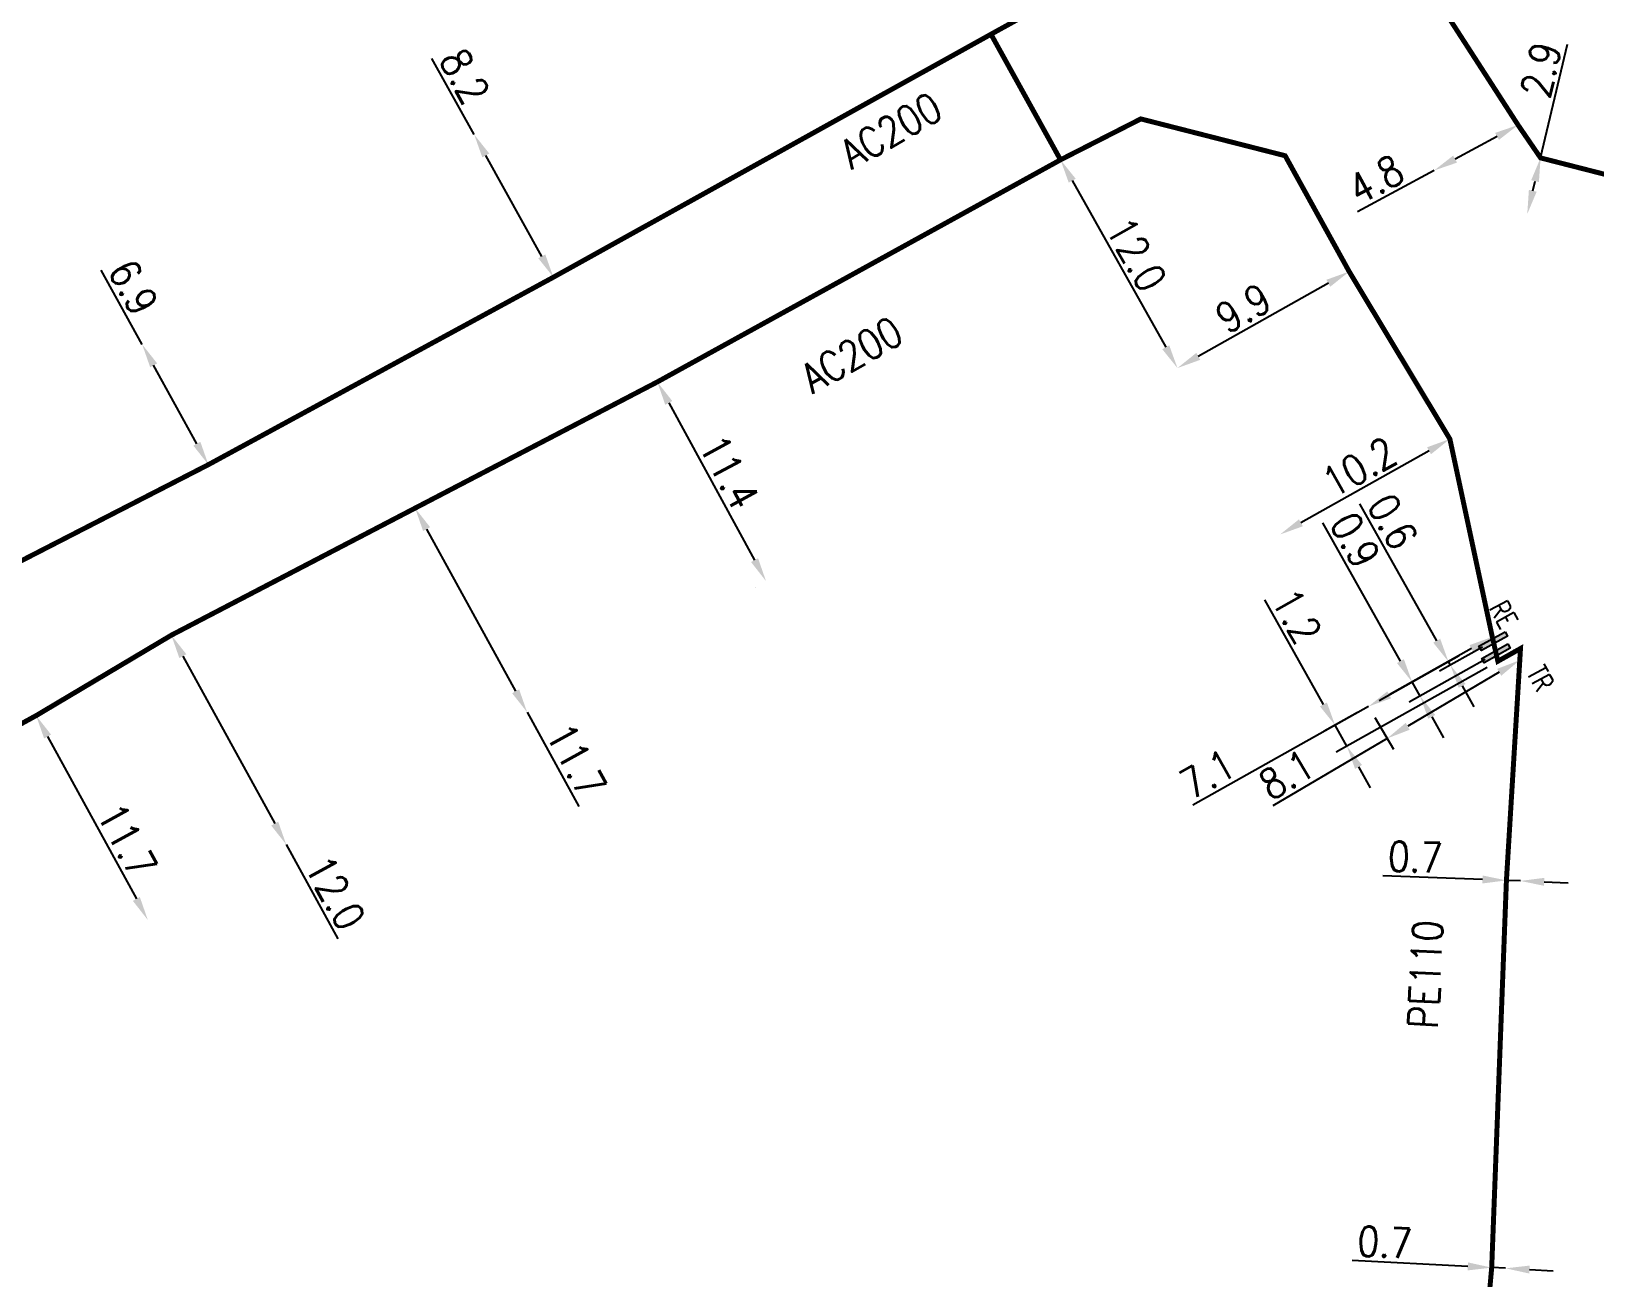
# Model space of a CAD drawing. Header units: millimetres. Extents: x 150998 to 151977, y 126997 to 128005.
# Drawn here: x 151486.2 to 151564.8, y 127257.4 to 127320 of the extents above; entities that cross this region are included whole.
import ezdxf
from ezdxf.enums import TextEntityAlignment as Align

# ---------------------------------------------------------------- set-up
doc = ezdxf.new("R2010")
doc.units = ezdxf.units.MM
doc.header["$PDMODE"] = 34
doc.linetypes.add('L_100_AP', pattern=[14, 10, -1.5, 1, -1.5])
doc.linetypes.add('L_100_PE', pattern=[14, 10, -1.5, 1, -1.5])
doc.layers.get('0').update_dxf_attribs({"linetype": 'CONTINUOUS'})
doc.layers.get('DEFPOINTS').update_dxf_attribs({"linetype": 'CONTINUOUS'})
doc.layers.add('L_140', color=3, linetype='CONTINUOUS')
doc.layers.add('L_340', color=7, linetype='CONTINUOUS')
doc.styles.get("Standard").update_dxf_attribs({"font": 'romans.shx', "width": 0.85})
doc.dimstyles.get("Standard").update_dxf_attribs({"dimtxt": 1.5, "dimasz": 1.2, "dimexe": 0.625, "dimexo": 0.625, "dimgap": 0.25, "dimtad": 1, "dimdec": 1, "dimzin": 0, "dimdsep": 46, "dimtxsty": 'Standard', "dimcen": -0.5, "dimadec": 0, "dimazin": 0, "dimtfac": 1, "dimtdec": 1, "dimtmove": 0, "dimatfit": 3, "dimfxl": 0, "dimtolj": 1, "dimtzin": 0, "dimarcsym": 0})

# ---------------------------------------------------------------- blocks, each defined once
blk = doc.blocks.new('*D724')
at = {"layer": 'DEFPOINTS', "color": 0, "linetype": 'Continuous', "transparency": 16777216}
for p in [(151559.617, 127257.861), (151560.316, 127257.826), (151560.316, 127257.826)]:
    blk.add_point(p, dxfattribs=at)
at = {"layer": 'L_140', "color": 0, "linetype": 'Continuous', "lineweight": -2, "transparency": 16777216}
for p, q in [((151558.418, 127257.922), (151552.607, 127258.218)), ((151560.316, 127257.826), (151559.617, 127257.861)), ((151561.514, 127257.765), (151562.713, 127257.704))]:
    blk.add_line(p, q, dxfattribs=at)
at = {"layer": 'L_140', "color": 0, "linetype": 'Continuous', "transparency": 16777216}
for points in [[(151558.428, 127258.122), (151558.408, 127257.722), (151559.617, 127257.861)], [(151561.524, 127257.964), (151561.504, 127257.565), (151560.316, 127257.826)]]:
    blk.add_solid(points, dxfattribs=at)
at = {"layer": 'L_140', "color": 0, "linetype": 'Continuous', "transparency": 16777216, "insert": (151554.242, 127259.136), "char_height": 1.5, "attachment_point": 5, "rotation": 357.08844}
blk.add_mtext('\\A1;0.7', dxfattribs=at)
blk = doc.blocks.new('*D725')
at = {"layer": 'DEFPOINTS', "color": 0, "linetype": 'Continuous', "transparency": 16777216}
for p in [(151560.357, 127277.317), (151561.056, 127277.29), (151561.056, 127277.29)]:
    blk.add_point(p, dxfattribs=at)
at = {"layer": 'L_140', "color": 0, "linetype": 'Continuous', "lineweight": -2, "transparency": 16777216}
for p, q in [((151559.157, 127277.362), (151554.151, 127277.553)), ((151561.056, 127277.29), (151560.357, 127277.317)), ((151562.255, 127277.244), (151563.454, 127277.199))]:
    blk.add_line(p, q, dxfattribs=at)
at = {"layer": 'L_140', "color": 0, "linetype": 'Continuous', "transparency": 16777216}
for points in [[(151559.165, 127277.562), (151559.15, 127277.162), (151560.357, 127277.317)], [(151562.263, 127277.444), (151562.248, 127277.045), (151561.056, 127277.29)]]:
    blk.add_solid(points, dxfattribs=at)
at = {"layer": 'L_140', "color": 0, "linetype": 'Continuous', "transparency": 16777216, "insert": (151555.774, 127278.492), "char_height": 1.5, "attachment_point": 5, "rotation": 357.82226}
blk.add_mtext('\\A1;0.7', dxfattribs=at)
blk = doc.blocks.new('*D728')
at = {"layer": 'DEFPOINTS', "color": 0, "linetype": 'Continuous', "transparency": 16777216}
for p in [(151557.515, 127299.493), (151548.982, 127294.696), (151548.982, 127294.696)]:
    blk.add_point(p, dxfattribs=at)
at = {"layer": 'L_140', "color": 0, "linetype": 'Continuous', "lineweight": -2, "transparency": 16777216}
blk.add_line((151556.469, 127298.905), (151550.028, 127295.284), dxfattribs=at)
at = {"layer": 'L_140', "color": 0, "linetype": 'Continuous', "transparency": 16777216}
for points in [[(151556.371, 127299.079), (151556.567, 127298.73), (151557.515, 127299.493)], [(151549.93, 127295.458), (151550.126, 127295.109), (151548.982, 127294.696)]]:
    blk.add_solid(points, dxfattribs=at)
at = {"layer": 'L_140', "color": 0, "linetype": 'Continuous', "transparency": 16777216, "insert": (151552.957, 127298.078), "char_height": 1.5, "attachment_point": 5, "rotation": 29.34532}
blk.add_mtext('\\A1;10.2', dxfattribs=at)
blk = doc.blocks.new('*D729')
at = {"layer": 'DEFPOINTS', "color": 0, "linetype": 'Continuous', "transparency": 16777216}
for p in [(151559.646, 127289.55), (151553.417, 127286.05), (151553.417, 127286.05)]:
    blk.add_point(p, dxfattribs=at)
at = {"layer": 'L_140', "color": 0, "linetype": 'Continuous', "lineweight": -2, "transparency": 16777216}
for p, q in [((151558.6, 127288.962), (151554.463, 127286.638)), ((151553.417, 127286.05), (151544.6, 127281.097))]:
    blk.add_line(p, q, dxfattribs=at)
at = {"layer": 'L_140', "color": 0, "linetype": 'Continuous', "transparency": 16777216}
for points in [[(151558.502, 127289.137), (151558.698, 127288.788), (151559.646, 127289.55)], [(151554.365, 127286.812), (151554.561, 127286.464), (151553.417, 127286.05)]]:
    blk.add_solid(points, dxfattribs=at)
at = {"layer": 'L_140', "color": 0, "linetype": 'Continuous', "transparency": 16777216, "insert": (151545.334, 127282.656), "char_height": 1.5, "attachment_point": 5, "rotation": 29.32812}
blk.add_mtext('\\A1;7.1', dxfattribs=at)
blk = doc.blocks.new('*D730')
at = {"layer": 'DEFPOINTS', "color": 0, "linetype": 'Continuous', "transparency": 16777216}
for p in [(151552.453, 127307.906), (151543.822, 127303.057), (151543.822, 127303.057)]:
    blk.add_point(p, dxfattribs=at)
at = {"layer": 'L_140', "color": 0, "linetype": 'Continuous', "lineweight": -2, "transparency": 16777216}
blk.add_line((151551.406, 127307.318), (151544.868, 127303.645), dxfattribs=at)
at = {"layer": 'L_140', "color": 0, "linetype": 'Continuous', "transparency": 16777216}
for points in [[(151551.308, 127307.493), (151551.504, 127307.144), (151552.453, 127307.906)], [(151544.77, 127303.819), (151544.966, 127303.47), (151543.822, 127303.057)]]:
    blk.add_solid(points, dxfattribs=at)
at = {"layer": 'L_140', "color": 0, "linetype": 'Continuous', "transparency": 16777216, "insert": (151547.131, 127306.063), "char_height": 1.5, "attachment_point": 5, "rotation": 29.3281}
blk.add_mtext('\\A1;9.9', dxfattribs=at)
blk = doc.blocks.new('*D731')
at = {"layer": 'DEFPOINTS', "color": 0, "linetype": 'Continuous', "transparency": 16777216}
for p in [(151537.944, 127313.519), (151543.822, 127303.057), (151543.822, 127303.057)]:
    blk.add_point(p, dxfattribs=at)
at = {"layer": 'L_140', "color": 0, "linetype": 'Continuous', "lineweight": -2, "transparency": 16777216}
blk.add_line((151538.532, 127312.473), (151543.234, 127304.103), dxfattribs=at)
at = {"layer": 'L_140', "color": 0, "linetype": 'Continuous', "transparency": 16777216}
for points in [[(151538.706, 127312.571), (151538.357, 127312.375), (151537.944, 127313.519)], [(151543.408, 127304.201), (151543.059, 127304.005), (151543.822, 127303.057)]]:
    blk.add_solid(points, dxfattribs=at)
at = {"layer": 'L_140', "color": 0, "linetype": 'Continuous', "transparency": 16777216, "insert": (151541.755, 127308.776), "char_height": 1.5, "attachment_point": 5, "rotation": 299.3281}
blk.add_mtext('\\A1;12.0', dxfattribs=at)
blk = doc.blocks.new('*D732')
at = {"layer": 'DEFPOINTS', "color": 0, "linetype": 'Continuous', "transparency": 16777216}
for p in [(151559.927, 127288.327), (151553.417, 127286.05), (151551.746, 127285.112)]:
    blk.add_point(p, dxfattribs=at)
at = {"layer": 'L_140', "color": 0, "linetype": 'Continuous', "lineweight": -2, "transparency": 16777216}
for p, q in [((151551.158, 127286.158), (151548.209, 127291.407)), ((151559.382, 127288.021), (151551.791, 127283.756)), ((151552.872, 127285.744), (151551.201, 127284.806)), ((151552.336, 127284.062), (151551.746, 127285.112)), ((151552.923, 127283.016), (151553.511, 127281.97))]:
    blk.add_line(p, q, dxfattribs=at)
at = {"layer": 'L_140', "color": 0, "linetype": 'Continuous', "transparency": 16777216}
for points in [[(151551.333, 127286.256), (151550.984, 127286.06), (151551.746, 127285.112)], [(151553.098, 127283.114), (151552.749, 127282.918), (151552.336, 127284.062)]]:
    blk.add_solid(points, dxfattribs=at)
at = {"layer": 'L_140', "color": 0, "linetype": 'Continuous', "transparency": 16777216, "insert": (151549.813, 127290.594), "char_height": 1.5, "attachment_point": 5, "rotation": 299.32812}
blk.add_mtext('\\A1;1.2', dxfattribs=at)
blk = doc.blocks.new('*D733')
at = {"layer": 'DEFPOINTS', "color": 0, "linetype": 'Continuous', "transparency": 16777216}
for p in [(151561.029, 127288.382), (151553.424, 127286.038), (151554.362, 127284.448)]:
    blk.add_point(p, dxfattribs=at)
at = {"layer": 'L_140', "color": 0, "linetype": 'Continuous', "lineweight": -2, "transparency": 16777216}
for p, q in [((151560.711, 127288.921), (151560.711, 127288.921)), ((151559.995, 127287.772), (151555.395, 127285.058)), ((151553.742, 127285.499), (151554.68, 127283.91)), ((151554.362, 127284.448), (151548.618, 127281.059))]:
    blk.add_line(p, q, dxfattribs=at)
at = {"layer": 'L_140', "color": 0, "linetype": 'Continuous', "transparency": 16777216}
for points in [[(151559.894, 127287.945), (151560.097, 127287.6), (151561.029, 127288.382)], [(151555.294, 127285.23), (151555.497, 127284.886), (151554.362, 127284.448)]]:
    blk.add_solid(points, dxfattribs=at)
at = {"layer": 'L_140', "color": 0, "linetype": 'Continuous', "transparency": 16777216, "insert": (151549.319, 127282.633), "char_height": 1.5, "attachment_point": 5, "rotation": 30.54452}
blk.add_mtext('\\A1;8.1', dxfattribs=at)
blk = doc.blocks.new('*D734')
at = {"layer": 'DEFPOINTS', "color": 0, "linetype": 'Continuous', "transparency": 16777216}
for p in [(151517.679, 127302.36), (151523.141, 127292.354), (151523.142, 127292.354)]:
    blk.add_point(p, dxfattribs=at)
at = {"layer": 'L_140', "color": 0, "linetype": 'Continuous', "lineweight": -2, "transparency": 16777216}
for p, q in [((151518.254, 127301.307), (151522.566, 127293.407)), ((151522.593, 127292.055), (151522.592, 127292.055))]:
    blk.add_line(p, q, dxfattribs=at)
at = {"layer": 'L_140', "color": 0, "linetype": 'Continuous', "transparency": 16777216}
for points in [[(151518.429, 127301.403), (151518.078, 127301.211), (151517.679, 127302.36)], [(151522.742, 127293.503), (151522.39, 127293.312), (151523.141, 127292.354)]]:
    blk.add_solid(points, dxfattribs=at)
at = {"layer": 'L_140', "color": 0, "linetype": 'Continuous', "transparency": 16777216, "insert": (151521.288, 127297.836), "char_height": 1.5, "attachment_point": 5, "rotation": 298.6301}
blk.add_mtext('\\A1;11.4', dxfattribs=at)
blk = doc.blocks.new('*D735')
at = {"layer": 'DEFPOINTS', "color": 0, "linetype": 'Continuous', "transparency": 16777216}
for p in [(151505.504, 127296.02), (151511.135, 127285.764), (151511.135, 127285.764)]:
    blk.add_point(p, dxfattribs=at)
at = {"layer": 'L_140', "color": 0, "linetype": 'Continuous', "lineweight": -2, "transparency": 16777216}
for p, q in [((151504.956, 127295.719), (151504.956, 127295.719)), ((151506.081, 127294.968), (151510.558, 127286.816)), ((151511.135, 127285.764), (151513.736, 127281.028))]:
    blk.add_line(p, q, dxfattribs=at)
at = {"layer": 'L_140', "color": 0, "linetype": 'Continuous', "transparency": 16777216}
for points in [[(151506.257, 127295.064), (151505.906, 127294.872), (151505.504, 127296.02)], [(151510.733, 127286.913), (151510.382, 127286.72), (151511.135, 127285.764)]]:
    blk.add_solid(points, dxfattribs=at)
at = {"layer": 'L_140', "color": 0, "linetype": 'Continuous', "transparency": 16777216, "insert": (151513.601, 127283.352), "char_height": 1.5, "attachment_point": 5, "rotation": 298.77219}
blk.add_mtext('\\A1;11.7', dxfattribs=at)
blk = doc.blocks.new('*D736')
at = {"layer": 'DEFPOINTS', "color": 0, "linetype": 'Continuous', "transparency": 16777216}
for p in [(151493.252, 127289.636), (151499.026, 127279.116), (151499.026, 127279.116)]:
    blk.add_point(p, dxfattribs=at)
at = {"layer": 'L_140', "color": 0, "linetype": 'Continuous', "lineweight": -2, "transparency": 16777216}
for p, q in [((151492.704, 127289.335), (151492.704, 127289.335)), ((151493.829, 127288.584), (151498.449, 127280.168)), ((151499.026, 127279.116), (151501.626, 127274.379))]:
    blk.add_line(p, q, dxfattribs=at)
at = {"layer": 'L_140', "color": 0, "linetype": 'Continuous', "transparency": 16777216}
for points in [[(151494.005, 127288.68), (151493.654, 127288.487), (151493.252, 127289.636)], [(151498.624, 127280.264), (151498.273, 127280.072), (151499.026, 127279.116)]]:
    blk.add_solid(points, dxfattribs=at)
at = {"layer": 'L_140', "color": 0, "linetype": 'Continuous', "transparency": 16777216, "insert": (151501.492, 127276.703), "char_height": 1.5, "attachment_point": 5, "rotation": 298.76294}
blk.add_mtext('\\A1;12.0', dxfattribs=at)
blk = doc.blocks.new('*D737')
at = {"layer": 'DEFPOINTS', "color": 0, "linetype": 'Continuous', "transparency": 16777216}
for p in [(151486.457, 127285.596), (151492.069, 127275.33), (151492.069, 127275.33)]:
    blk.add_point(p, dxfattribs=at)
at = {"layer": 'L_140', "color": 0, "linetype": 'Continuous', "lineweight": -2, "transparency": 16777216}
blk.add_line((151487.033, 127284.543), (151491.493, 127276.383), dxfattribs=at)
at = {"layer": 'L_140', "color": 0, "linetype": 'Continuous', "transparency": 16777216}
for points in [[(151487.208, 127284.639), (151486.857, 127284.447), (151486.457, 127285.596)], [(151491.669, 127276.479), (151491.318, 127276.287), (151492.069, 127275.33)]]:
    blk.add_solid(points, dxfattribs=at)
at = {"layer": 'L_140', "color": 0, "linetype": 'Continuous', "transparency": 16777216, "insert": (151491.023, 127279.327), "char_height": 1.5, "attachment_point": 5, "rotation": 298.66012}
blk.add_mtext('\\A1;11.7', dxfattribs=at)
blk = doc.blocks.new('*D752')
at = {"layer": 'DEFPOINTS', "color": 0, "linetype": 'Continuous', "transparency": 16777216}
for p in [(151508.473, 127314.789), (151508.473, 127314.789), (151512.455, 127307.621)]:
    blk.add_point(p, dxfattribs=at)
at = {"layer": 'L_140', "color": 0, "linetype": 'Continuous', "lineweight": -2, "transparency": 16777216}
for p, q in [((151508.473, 127314.789), (151506.35, 127318.611)), ((151511.872, 127308.67), (151509.056, 127313.74)), ((151513.001, 127307.925), (151513.001, 127307.925))]:
    blk.add_line(p, q, dxfattribs=at)
at = {"layer": 'L_140', "color": 0, "linetype": 'Continuous', "transparency": 16777216}
for points in [[(151509.231, 127313.838), (151508.881, 127313.643), (151508.473, 127314.789)], [(151512.047, 127308.767), (151511.697, 127308.573), (151512.455, 127307.621)]]:
    blk.add_solid(points, dxfattribs=at)
at = {"layer": 'L_140', "color": 0, "linetype": 'Continuous', "transparency": 16777216, "insert": (151507.995, 127317.71), "char_height": 1.5, "attachment_point": 5, "rotation": 299.05138}
blk.add_mtext('\\A1;8.2', dxfattribs=at)
blk = doc.blocks.new('*D753')
at = {"layer": 'DEFPOINTS', "color": 0, "linetype": 'Continuous', "transparency": 16777216}
for p in [(151491.784, 127304.247), (151491.784, 127304.247), (151495.114, 127298.204)]:
    blk.add_point(p, dxfattribs=at)
at = {"layer": 'L_140', "color": 0, "linetype": 'Continuous', "lineweight": -2, "transparency": 16777216}
for p, q in [((151491.784, 127304.247), (151489.733, 127307.97)), ((151494.535, 127299.255), (151492.363, 127303.196))]:
    blk.add_line(p, q, dxfattribs=at)
at = {"layer": 'L_140', "color": 0, "linetype": 'Continuous', "transparency": 16777216}
for points in [[(151492.538, 127303.293), (151492.188, 127303.1), (151491.784, 127304.247)], [(151494.71, 127299.352), (151494.36, 127299.159), (151495.114, 127298.204)]]:
    blk.add_solid(points, dxfattribs=at)
at = {"layer": 'L_140', "color": 0, "linetype": 'Continuous', "transparency": 16777216, "insert": (151491.344, 127307.117), "char_height": 1.5, "attachment_point": 5, "rotation": 298.85894}
blk.add_mtext('\\A1;6.9', dxfattribs=at)
blk = doc.blocks.new('*D837')
at = {"layer": 'DEFPOINTS', "color": 0, "linetype": 'Continuous', "transparency": 16777216}
for p in [(151562.073, 127313.616), (151561.404, 127310.795), (151561.404, 127310.795)]:
    blk.add_point(p, dxfattribs=at)
at = {"layer": 'L_140', "color": 0, "linetype": 'Continuous', "lineweight": -2, "transparency": 16777216}
for p, q in [((151562.073, 127313.616), (151563.426, 127319.324)), ((151561.68, 127311.962), (151561.796, 127312.449))]:
    blk.add_line(p, q, dxfattribs=at)
at = {"layer": 'L_140', "color": 0, "linetype": 'Continuous', "transparency": 16777216}
for points in [[(151561.601, 127312.495), (151561.99, 127312.403), (151562.073, 127313.616)], [(151561.486, 127312.008), (151561.875, 127311.916), (151561.404, 127310.795)]]:
    blk.add_solid(points, dxfattribs=at)
at = {"layer": 'L_140', "color": 0, "linetype": 'Continuous', "transparency": 16777216, "insert": (151562.094, 127318.041), "char_height": 1.5, "attachment_point": 5, "rotation": 76.6636}
blk.add_mtext('\\A1;2.9', dxfattribs=at)
blk = doc.blocks.new('*D838')
at = {"layer": 'DEFPOINTS', "color": 0, "linetype": 'Continuous', "transparency": 16777216}
for p in [(151560.941, 127315.269), (151556.72, 127312.983), (151556.72, 127312.983)]:
    blk.add_point(p, dxfattribs=at)
at = {"layer": 'L_140', "color": 0, "linetype": 'Continuous', "lineweight": -2, "transparency": 16777216}
for p, q in [((151559.886, 127314.697), (151557.776, 127313.554)), ((151556.72, 127312.983), (151552.877, 127310.901))]:
    blk.add_line(p, q, dxfattribs=at)
at = {"layer": 'L_140', "color": 0, "linetype": 'Continuous', "transparency": 16777216}
for points in [[(151559.791, 127314.873), (151559.981, 127314.521), (151560.941, 127315.269)], [(151557.68, 127313.73), (151557.871, 127313.378), (151556.72, 127312.983)]]:
    blk.add_solid(points, dxfattribs=at)
at = {"layer": 'L_140', "color": 0, "linetype": 'Continuous', "transparency": 16777216, "insert": (151553.795, 127312.535), "char_height": 1.5, "attachment_point": 5, "rotation": 28.43995}
blk.add_mtext('\\A1;4.8', dxfattribs=at)
blk = doc.blocks.new('L_340_20')
at = {"linetype": 'Continuous'}
blk.add_hatch(color=0, dxfattribs=at).paths.add_polyline_path([(0.125, 0.75), (-0.125, 0.75), (-0.125, -0.75), (0.125, -0.75)])
at = {"color": 0, "linetype": 'Continuous'}
blk.add_lwpolyline([(-0.125, 0.75), (0.125, 0.75), (0.125, -0.75), (-0.125, -0.75)], close=True, dxfattribs=at)
at = {"color": 0, "linetype": 'Continuous', "width": 0.75}
for tag, height, flags, p in [('RE', 1.5, 8, (0, 3)), ('DEF_LEG', 1.2, 3, (0, -5)), ('DEF_COUP', 1.2, 3, (0, -7.5)), ('DEF_TYPE', 1.2, 3, (0, -10))]:
    blk.add_attdef(tag, text='', height=height, dxfattribs=dict(at, flags=flags)).set_placement(p, align=Align.MIDDLE)
blk = doc.blocks.new('L_340_19')
at = {"linetype": 'Continuous'}
blk.add_hatch(color=0, dxfattribs=at).paths.add_polyline_path([(0.125, 0.75), (-0.125, 0.75), (-0.125, -0.75), (0.125, -0.75)])
at = {"color": 0, "linetype": 'Continuous'}
blk.add_lwpolyline([(-0.125, 0.75), (0.125, 0.75), (0.125, -0.75), (-0.125, -0.75)], close=True, dxfattribs=at)
at = {"color": 0, "linetype": 'Continuous', "width": 0.75}
for tag, height, flags, p in [('TR', 1.5, 8, (0, 3)), ('DEF_LEG', 1.2, 3, (0, -5)), ('DEF_COUP', 1.2, 3, (0, -7.5)), ('DEF_TYPE', 1.2, 3, (0, -10))]:
    blk.add_attdef(tag, text='', height=height, dxfattribs=dict(at, flags=flags)).set_placement(p, align=Align.MIDDLE)
blk = doc.blocks.new('*D951')
at = {"layer": 'DEFPOINTS', "color": 0, "linetype": 'Continuous', "transparency": 16777216}
for p in [(151559.835, 127288.725), (151555.617, 127287.287), (151553.417, 127286.05)]:
    blk.add_point(p, dxfattribs=at)
at = {"layer": 'L_340', "color": 0, "linetype": 'Continuous', "lineweight": -2, "transparency": 16777216}
for p, q in [((151555.029, 127288.333), (151551.122, 127295.282)), ((151559.291, 127288.419), (151555.471, 127286.272)), ((151553.961, 127286.356), (151556.162, 127287.594)), ((151556.016, 127286.578), (151555.617, 127287.287)), ((151556.604, 127285.532), (151557.192, 127284.486))]:
    blk.add_line(p, q, dxfattribs=at)
at = {"layer": 'L_340', "color": 0, "linetype": 'Continuous', "transparency": 16777216}
for points in [[(151555.203, 127288.431), (151554.855, 127288.235), (151555.617, 127287.287)], [(151556.778, 127285.63), (151556.43, 127285.434), (151556.016, 127286.578)]]:
    blk.add_solid(points, dxfattribs=at)
at = {"layer": 'L_340', "color": 0, "linetype": 'Continuous', "transparency": 16777216, "insert": (151552.756, 127294.417), "char_height": 1.5, "attachment_point": 5, "rotation": 299.34666}
blk.add_mtext('\\A1;0.9', dxfattribs=at)
blk = doc.blocks.new('*D952')
at = {"layer": 'DEFPOINTS', "color": 0, "linetype": 'Continuous', "transparency": 16777216}
for p in [(151559.696, 127289.342), (151557.442, 127288.311), (151553.417, 127286.05)]:
    blk.add_point(p, dxfattribs=at)
at = {"layer": 'L_340', "color": 0, "linetype": 'Continuous', "lineweight": -2, "transparency": 16777216}
for p, q in [((151556.854, 127289.358), (151552.989, 127296.237)), ((151559.151, 127289.036), (151556.998, 127287.826)), ((151553.961, 127286.356), (151557.986, 127288.618)), ((151557.542, 127288.132), (151557.442, 127288.311)), ((151558.13, 127287.086), (151558.718, 127286.04))]:
    blk.add_line(p, q, dxfattribs=at)
at = {"layer": 'L_340', "color": 0, "linetype": 'Continuous', "transparency": 16777216}
for points in [[(151557.028, 127289.456), (151556.679, 127289.26), (151557.442, 127288.311)], [(151558.305, 127287.184), (151557.956, 127286.988), (151557.542, 127288.132)]]:
    blk.add_solid(points, dxfattribs=at)
at = {"layer": 'L_340', "color": 0, "linetype": 'Continuous', "transparency": 16777216, "insert": (151554.637, 127295.345), "char_height": 1.5, "attachment_point": 5, "rotation": 299.32841}
blk.add_mtext('\\A1;0.6', dxfattribs=at)

msp = doc.modelspace()

# ---------------------------------------------------------------- linework, layer by layer
at = {"layer": 'L_140', "linetype": 'L_100_PE', "flags": 128}
for points in [[(151534.194, 127355.842, 0.25, 0.25, 0), (151534.53, 127355.228, 0.25, 0.25, 0), (151534.53, 127355.228, 0.25, 0.25, 0), (151537.381, 127356.789, 0.25, 0.25, 0), (151543.481, 127345.024, 0.25, 0.25, 0), (151551.565, 127330.481, 0.25, 0.25, 0), (151556.368, 127322.347, 0.25, 0.25, 0), (151560.941, 127315.269, 0.25, 0.25, 0), (151562.073, 127313.616, 0.25, 0.25, 0), (151571.569, 127311.189, 0.25, 0.25, 0), (151573.042, 127311.996, 0.25, 0.25, 0), (151573.908, 127312.471, 0, 0, 0)], [(151539.699, 127226.807, 0.25, 0.25, 0), (151536.016, 127233.538, 0.25, 0.25, 0), (151543.289, 127237.492, 0.25, 0.25, 0), (151548.393, 127240.267, 0.25, 0.25, 0.122518), (151556.217, 127247.436, 0.25, 0.25, 0.135851), (151559.617, 127257.861, 0.25, 0.25, 0), (151560.357, 127277.317, 0.25, 0.25, 0), (151561.029, 127288.382, 0.25, 0.25, 0), (151561.064, 127288.966, 0.25, 0.25, 0), (151559.927, 127288.327, 0.25, 0.25, 0), (151559.835, 127288.725, 0, 0, 0)]]:
    msp.add_lwpolyline(points, format="xyseb", dxfattribs=at)
at = {"layer": 'L_140', "linetype": 'L_100_AP', "flags": 128}
for points in [[(151402.321, 127248.99, 0.25, 0.25, 0), (151408.465, 127252.346, 0.25, 0.25, 0), (151417.828, 127257.672, 0.25, 0.25, 0), (151430.666, 127264.665, 0.25, 0.25, 0), (151443.802, 127271.672, 0.25, 0.25, 0), (151459.171, 127279.468, 0.25, 0.25, 0), (151469.567, 127285.084, 0.25, 0.25, 0), (151485.84, 127293.441, 0.25, 0.25, 0), (151495.114, 127298.204, 0.25, 0.25, 0), (151512.455, 127307.621, 0.25, 0.25, 0), (151534.449, 127319.828, 0.25, 0.25, 0), (151534.762, 127320.002, 0.25, 0.25, 0), (151538.735, 127322.196, 0.25, 0.25, 0), (151540.727, 127329.365, 0.25, 0.25, 0), (151530.315, 127348.554, 0.25, 0.25, 0), (151527.464, 127353.633, 0, 0, 0)], [(151559.835, 127288.725, 0.25, 0.25, 0), (151559.774, 127288.991, 0.25, 0.25, 0), (151559.696, 127289.342, 0.25, 0.25, 0), (151559.646, 127289.55, 0.25, 0.25, 0), (151557.515, 127299.493, 0.25, 0.25, 0), (151552.453, 127307.906, 0.25, 0.25, 0), (151549.235, 127313.725, 0.25, 0.25, 0), (151541.98, 127315.575, 0.25, 0.25, 0), (151537.944, 127313.519, 0.25, 0.25, 0), (151517.679, 127302.36, 0.25, 0.25, 0), (151517.679, 127302.36, 0.25, 0.25, 0), (151505.504, 127296.02, 0.25, 0.25, 0), (151493.252, 127289.636, 0.25, 0.25, 0), (151486.457, 127285.596, 0.25, 0.25, 0), (151475.287, 127279.485, 0.25, 0.25, 0), (151464.153, 127273.377, 0.25, 0.25, 0), (151457.302, 127269.418, 0.25, 0.25, 0), (151445.852, 127263.436, 0.25, 0.25, 0), (151408.435, 127242.21, 0.25, 0.25, 0), (151406.58, 127241.203, 0.25, 0.25, 0), (151406.58, 127241.203, 0, 0, 0)]]:
    msp.add_lwpolyline(points, format="xyseb", dxfattribs=at)
at = {"layer": 'L_140', "linetype": 'L_100_AP', "const_width": 0.25, "flags": 128}
msp.add_lwpolyline([(151537.944, 127313.519), (151534.449, 127319.828)], dxfattribs=at)

# ---------------------------------------------------------------- block references
at = {"layer": 'L_340'}
ref = msp.add_blockref('L_340_20', (151559.696, 127289.342), dxfattribs=dict(at, rotation=298.7128509174489))
ref.add_attrib('RE', 'RE', dxfattribs={"layer": '0', "color": 0, "linetype": 'Continuous', "height": 1, "rotation": 298.71285, "width": 0.75, "flags": 8}).set_placement((151560.214, 127290.676), align=Align.MIDDLE)
ref = msp.add_blockref('L_340_19', (151559.835, 127288.725), dxfattribs=dict(at, rotation=299.3792922415992))
ref.add_attrib('TR', 'TR', dxfattribs={"layer": '0', "color": 0, "linetype": 'Continuous', "height": 1, "rotation": 298.52945, "width": 0.75, "flags": 8}).set_placement((151562.067, 127287.467), align=Align.MIDDLE)

# ---------------------------------------------------------------- texts
at = {"layer": 'L_140', "linetype": 'Continuous', "width": 0.85}
for s, rotation, p in [('AC200', 29.72706, (151527.448, 127313)), ('AC200', 29.72706, (151525.476, 127301.739)), ('PE110', 87.10063, (151556.899, 127269.832))]:
    msp.add_text(s, height=1.5, rotation=rotation, dxfattribs=at).set_placement(p)

# ---------------------------------------------------------------- dimensions: what is measured, and where the dimension line sits
at = {"layer": 'L_140', "linetype": 'Continuous'}
for base, p1, p2, angle, picture, middle in [((151508.473, 127314.789), (151512.455, 127307.621), (151508.473, 127314.789), 299.05138, '*D752', (151507.12, 127317.225)), ((151561.404, 127310.795), (151562.073, 127313.616), (151561.404, 127310.795), 76.6636, '*D837', (151563.067, 127317.811)), ((151556.72, 127312.983), (151560.941, 127315.269), (151556.72, 127312.983), 28.43995, '*D838', (151554.271, 127311.656)), ((151543.822, 127303.057), (151537.944, 127313.519), (151543.822, 127303.057), 119.3281, '*D731', (151540.884, 127308.286)), ((151491.784, 127304.247), (151495.114, 127298.204), (151491.784, 127304.247), 298.85894, '*D753', (151490.469, 127306.634)), ((151543.822, 127303.057), (151552.453, 127307.906), (151543.822, 127303.057), 29.3281, '*D730', (151547.621, 127305.191)), ((151523.141, 127292.354), (151517.679, 127302.36), (151523.142, 127292.354), 118.6301, '*D734', (151520.41, 127297.357)), ((151511.135, 127285.764), (151505.504, 127296.02), (151511.135, 127285.764), 118.77219, '*D735', (151512.725, 127282.87)), ((151551.746, 127285.112), (151559.927, 127288.327), (151553.417, 127286.05), 299.32812, '*D732', (151548.942, 127290.104)), ((151499.026, 127279.116), (151493.252, 127289.636), (151499.026, 127279.116), 118.76294, '*D736', (151500.615, 127276.222)), ((151553.417, 127286.05), (151559.646, 127289.55), (151553.417, 127286.05), 29.32812, '*D729', (151545.824, 127281.785)), ((151492.069, 127275.33), (151486.457, 127285.596), (151492.069, 127275.33), 118.66012, '*D737', (151490.146, 127278.848)), ((151561.056, 127277.29), (151560.357, 127277.317), (151561.056, 127277.29), 177.82226, '*D725', (151555.736, 127277.492)), ((151560.316, 127257.826), (151559.617, 127257.861), (151560.316, 127257.826), 177.08844, '*D724', (151554.191, 127258.137))]:
    dim = msp.add_linear_dim(base=base, p1=p1, p2=p2, angle=angle, dimstyle='Standard', dxfattribs=at)
    dim.commit()
    dim.dimension.update_dxf_attribs({"geometry": picture, "text_midpoint": middle, "dimtype": 160})
for base, p1, p2, angle, text, picture, middle in [((151548.982, 127294.696), (151557.515, 127299.493), (151548.982, 127294.696), 29.34532, '10.2', '*D728', (151553.447, 127297.206)), ((151554.362, 127284.448), (151561.029, 127288.382), (151553.424, 127286.038), 30.54452, '8.1', '*D733', (151549.827, 127281.772))]:
    dim = msp.add_linear_dim(base=base, p1=p1, p2=p2, angle=angle, text=text, dimstyle='Standard', dxfattribs=at)
    dim.commit()
    dim.dimension.update_dxf_attribs({"geometry": picture, "text_midpoint": middle, "dimtype": 160})
at = {"layer": 'L_340', "linetype": 'Continuous'}
for base, p1, angle, text, picture, middle in [((151557.442, 127288.311), (151559.696, 127289.342), 299.32841, '0.6', '*D952', (151553.765, 127294.855)), ((151555.617, 127287.287), (151559.835, 127288.725), 299.34666, '0.9', '*D951', (151551.884, 127293.927))]:
    dim = msp.add_linear_dim(base=base, p1=p1, p2=(151553.417, 127286.05), angle=angle, text=text, dimstyle='Standard', dxfattribs=at)
    dim.commit()
    dim.dimension.update_dxf_attribs({"geometry": picture, "text_midpoint": middle, "dimtype": 160})

doc.saveas('drawing.dxf')
